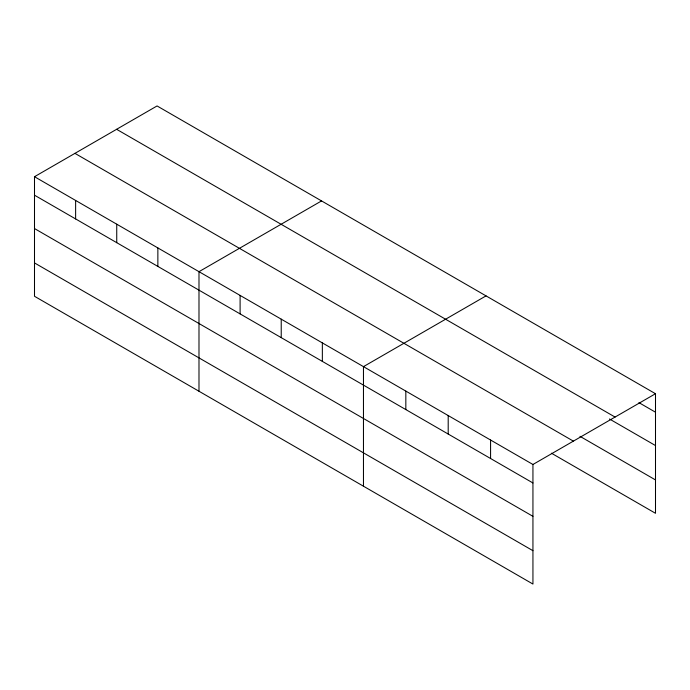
<?xml version="1.0" encoding="UTF-8"?>
<svg xmlns="http://www.w3.org/2000/svg" width="690" height="690" viewBox="0 0 690 690"><rect width="100%" height="100%" fill="white"/><g stroke="black" fill="none" stroke-linecap="round" stroke-linejoin="round"><path stroke-width="1.03" d="M532.939 516.327L532.939 464.482L34.5 176.709L34.5 296.277L532.939 584.051L532.939 516.327L34.5 228.554M551.422 453.201L655.5 513.291L655.5 393.723L157.061 105.95L34.5 176.709M321.549 200.919L198.987 271.679L198.987 391.239M486.027 295.881L363.466 366.64L363.466 486.209M532.939 464.482L655.5 393.723M638.923 402.632L655.5 412.206M116.619 129.306L615.057 417.071M609.451 418.977L655.5 445.559M579.98 436.33L655.5 479.93M74.943 153.361L573.381 441.134M34.5 195.192L532.939 482.966M34.5 262.924L532.939 550.689M490.573 440.022L490.573 458.505M448.198 415.561L448.198 434.045M405.832 391.101L405.832 409.584M322.351 342.904L322.351 361.388M281.227 319.16L281.227 337.643M240.103 295.415L240.103 313.898M157.863 247.934L157.863 266.418M116.739 224.198L116.739 242.682M75.624 200.454L75.624 218.937"/></g></svg>
